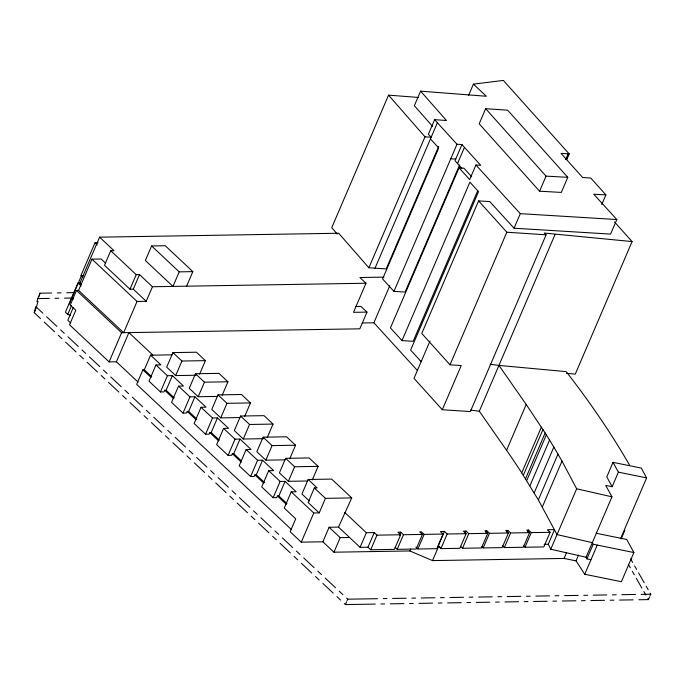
<?xml version="1.0" encoding="UTF-8"?>
<svg xmlns="http://www.w3.org/2000/svg" width="685" height="685" viewBox="0 0 685 685"><rect width="100%" height="100%" fill="white"/><g stroke="black" fill="none" stroke-linecap="round" stroke-linejoin="round"><path stroke-width="1.03" d="M40.543 318.611L34.25 312.702L35.688 306.692M36.879 301.734L38.788 295.894M35.868 308.926L38 301.306M39.191 296.348L39.944 293.197L51.675 293.009M39.251 294.815L39.944 293.197M34.25 312.702L35.406 310.005M80.847 275.755L94.941 242.875L98.058 242.824M81.524 284.438L79.974 282.982L77.927 283.016L65.426 312.18L67.755 314.364L70.384 315.425M69.253 304.097L81.344 275.901L83.39 275.867M76.514 290.44L121.596 332.73L359.822 328.817L366.98 312.112L353.503 312.334L365.97 283.239L152.455 286.741L146.213 301.289L137.043 301.443L123.651 332.704L78.561 290.406L76.514 290.44L70.247 305.056L75.795 310.262L69.553 324.81L109.095 361.903L116.407 361.783L138.105 382.136M79.974 282.982L99.608 237.173L338.681 233.242L368.873 267.767L386.194 268.922L438.683 146.444M67.755 314.364L71.497 305.63M78.561 290.406L91.961 259.153L101.132 258.998L105.567 263.16M73.218 307.642L67.815 320.255L70.564 322.832M99.608 237.173L114.018 250.693L110.73 250.744L104.497 265.292L129.996 289.216L133.284 289.164L146.213 301.289M129.996 289.216L136.229 274.668L139.517 274.608L152.455 286.741M192.845 271.628L165.248 245.735L151.608 245.966L145.366 260.514L172.971 286.407L179.205 271.851L192.845 271.628L186.611 286.184M133.284 289.164L139.517 274.608M109.095 361.903L121.596 332.73M116.407 361.783L128.908 332.61L152.926 355.147M151.702 376.733L144.312 369.797L142.9 369.823L136.666 384.371L291.39 529.514M144.312 369.797L150.58 355.181L172.046 354.83M150.58 355.181L160.924 364.891L155.966 364.968L149.005 381.202L160.461 391.948L164.015 391.888L164.708 390.279L166.112 390.253L174.247 397.882M199.575 374.224L205.397 360.644L196.415 352.218L172.928 352.604L166.686 367.151L175.677 375.585L195.961 375.252M160.461 391.948L167.423 375.714L172.38 375.637L183.469 386.032L178.511 386.117L171.55 402.352L183.006 413.098L186.56 413.038L187.245 411.42L188.658 411.394L196.792 419.023M166.112 390.253L172.38 375.637M175.677 375.585L181.91 361.029L205.397 360.644M222.12 395.373L227.942 381.793L218.952 373.359L195.465 373.745L189.231 388.301L198.213 396.726L217.436 396.409M183.006 413.098L189.968 396.863L194.925 396.778L206.005 407.181L201.047 407.267L194.095 423.493L205.551 434.239L209.096 434.187L209.79 432.569L211.203 432.543L219.328 440.172M188.658 411.394L194.925 396.778M198.213 396.726L204.455 382.179L227.942 381.793M244.656 416.514L250.479 402.934L241.497 394.509L218.01 394.894L211.776 409.442L220.758 417.876L239.973 417.559M205.551 434.239L212.504 418.013L217.462 417.927L228.55 428.33L223.593 428.408L216.631 444.642L228.088 455.388L231.641 455.328L232.335 453.71L233.739 453.693L241.137 460.62M211.203 432.543L217.462 417.927M220.758 417.876L226.992 403.319L250.479 402.934M267.201 437.664L273.024 424.083L264.042 415.658L240.555 416.043L234.313 430.591L243.303 439.017L263.588 438.683M228.088 455.388L235.049 439.153L240.007 439.076L251.095 449.471L246.138 449.557L239.176 465.783L250.633 476.529L254.178 476.477L254.871 474.859L256.284 474.833L264.41 482.463M233.739 453.693L240.007 439.076M418.227 97.441L388.549 95.138L331.728 227.711L337.294 234.065M243.303 439.017L249.537 424.469L273.024 424.083M289.746 458.804L295.569 445.224L286.578 436.799L263.091 437.184L256.858 451.732L265.84 460.166L285.063 459.849M250.633 476.529L257.586 460.303L262.552 460.217L273.632 470.621L268.674 470.698L261.721 486.932L273.178 497.678L276.723 497.618L277.416 496L278.829 495.983L286.955 503.603M468.523 95.54L473.412 84.135L486.35 96.268L420.59 91.148L414.356 105.704L432.552 126.34M256.284 474.833L262.552 460.217M265.84 460.166L272.082 445.61L295.569 445.224M312.283 479.954L318.105 466.374L309.123 457.948L285.636 458.333L279.403 472.881L288.385 481.307L307.599 480.99M368.873 267.767L425 136.812L388.549 95.138M420.59 91.148L446.483 120.517L434.641 119.635L428.408 134.183L431.139 137.283L425 136.812M273.178 497.678L280.131 481.444L285.088 481.367L296.177 491.762L291.219 491.847L284.258 508.073L295.714 518.819L290.175 531.757L301.263 542.16L322.875 541.801L333.955 552.204L409.861 550.954L432.518 560.604L564.072 558.438L576.051 560.878L584.742 574.261L621.381 581.711L633.882 552.538L626.741 539.472L596.25 533.272M375.012 268.237L437.381 122.735L434.641 119.635M278.829 495.983L285.088 481.367M288.385 481.307L294.618 466.759L318.105 466.374M417.353 370.431L373.89 322.772L389.765 285.739M322.875 541.801L329.108 527.253L338.501 527.099L351.739 497.918L331.66 479.089L308.181 479.474L301.939 494.031L309.432 501.052M459.575 165.008L405.118 292.058L393.943 291.373L456.998 144.252L437.381 122.735M308.181 479.474L317.164 487.908L314.338 487.951L308.104 502.499L319.193 512.902L325.426 498.346L351.739 497.918M456.998 144.252L461.947 144.552L455.02 160.727L461.81 168.236M457.537 163.518L464.464 147.352L461.947 144.552M471.665 176.739L463.925 168.185L459.027 167.868L390.424 327.918L401.992 340.608L413.175 341.293L477.728 190.678M485.648 108.684L479.183 123.779L539.583 191.209L561.323 192.416L567.788 177.329L507.645 110.191L485.648 108.684L546.048 176.122L567.788 177.329M301.263 542.16L313.764 512.988L319.193 512.902M464.464 147.352L480.716 165.299L475.921 165.008L469.687 179.556L459.027 167.868M401.992 340.608L469.901 182.176L478.532 191.637L410.623 350.078L421.172 361.646L420.265 360.644M601.738 204.592L605.891 194.891L593.732 194.215L616.825 219.542L610.583 234.09L514.05 228.216L489.775 201.587L478.592 200.902L421.772 333.475L450.011 364.797L461.228 365.533L442.287 409.724L470.364 411.565L546.116 234.809L544.241 233.046L632.084 241.574L575.263 374.147L566.478 373.334M333.955 552.204L340.197 537.648L349.59 537.494M430.009 341.019L414.005 378.351L442.287 409.724M360.087 547.341L366.355 532.724L374.241 532.596L376.964 535.156L400.656 534.762L394.389 549.379L370.705 549.772L367.973 547.212L360.087 547.341L338.501 527.099M367.973 547.212L374.241 532.596M344.315 603.553L345.403 604.572L346.559 601.884M347.021 600.805L347.715 599.187L377.563 598.699M370.705 549.772L376.964 535.156M450.011 364.797L506.831 232.224L478.592 200.902M514.05 228.216L520.292 213.66L475.921 165.008M539.583 191.209L546.048 176.122M399.492 535.088L400.751 532.159L403.474 534.72L422.44 534.411L416.172 549.028L397.214 549.336L395.168 547.418M397.214 549.336L403.474 534.72M565.716 159.554L568.165 153.842M566.23 159.588L568.67 153.877M566.743 159.622L569.184 153.911L503.355 80.428L473.412 84.135M409.861 550.954L410.692 549.01M417.884 548.993L424.152 534.377L443.109 534.069L436.85 548.685L417.884 548.993L415.838 547.075M633.882 552.538L593.176 544.25L592.328 542.64L557.033 534.591L538.341 499.904L520.977 471.691A1225.696 494.621 23.2 0 0 506.575 450.293L479.303 411.223L555.064 234.458M466.134 533.692L447.168 534L444.445 531.44L438.177 546.056L440.909 548.616L459.866 548.308L466.134 533.692L463.403 531.132L466.057 531.089L468.78 533.649L487.746 533.332L481.478 547.949L462.521 548.265L460.474 546.347M432.518 560.604L438.751 546.048L440.164 547.332M440.909 548.616L447.168 534M465.218 533.033L466.057 531.089M462.521 548.265L468.78 533.649M506.575 450.293L526.208 404.484L498.937 365.413L490.083 364.257M485.888 532.699L486.727 530.747L489.458 533.307L508.416 532.999L502.156 547.615L483.19 547.923L481.829 546.647M483.19 547.923L489.458 533.307M521.747 472.89L541.381 427.089M523.314 475.33L542.948 429.529M525.523 478.781L545.157 432.971L526.208 404.484M526.697 480.664L546.33 434.855M507.028 532.348L507.868 530.404L510.599 532.964L529.556 532.647L523.297 547.264L504.331 547.58L502.285 545.654M529.925 485.845L549.558 440.044L545.157 432.971M504.331 547.58L510.599 532.964M534.206 492.892L553.84 447.082L549.558 440.044M538.341 499.904L557.975 454.104L553.84 447.082M527.707 532.014L528.537 530.062L531.269 532.622L550.081 532.313L543.822 546.93L525.001 547.238L523.64 545.954M525.001 547.238L531.269 532.622M542.349 506.9L561.983 461.091L557.975 454.104M590.975 559.713L586.908 558.866L586.06 557.256L550.766 549.207L548.274 544.25L554.533 529.633L547.358 529.753L550.081 532.313M550.766 549.207L576.667 488.782L561.983 461.091M564.072 558.438L566.563 552.615M613.032 462.349L606.79 476.906L612.15 486.71L618.384 472.153L613.032 462.349L641.263 468.095L646.614 477.89L620.747 538.256M576.051 560.878L578.542 555.055M586.06 557.256L611.962 496.839L605.711 485.4L612.15 486.71M586.908 558.866L593.176 544.25M584.742 574.261L597.243 545.097M621.158 538.967L624.84 530.37M638.822 599.752L648.438 599.598L649.594 596.9M650.056 595.822L650.75 594.212L650.159 593.176M383.977 277.125L359.882 277.519L365.97 283.239M57.317 292.915L61.076 292.855M66.71 292.76L74.049 292.641M37.641 298.591L49.371 298.395M55.005 298.3L58.764 298.24M64.407 298.146L72.79 298.009M355.703 306.486L360.884 306.4L366.98 312.112M362.219 322.96L373.89 322.772M400.751 532.159L397.925 532.211L400.656 534.762M444.445 531.44L440.387 531.509L443.109 534.069M486.727 530.747L485.014 530.772L487.746 533.332M507.868 530.404L505.693 530.438L508.416 532.999M528.537 530.062L526.833 530.087L529.556 532.647M544.164 544.318L548.274 544.25M383.198 598.604L386.957 598.544M392.599 598.45L406.222 598.228M411.856 598.133L415.615 598.073M421.258 597.979L434.881 597.757M440.515 597.663L444.274 597.603M449.917 597.508L463.539 597.286M469.174 597.192L472.933 597.132M478.575 597.037L492.198 596.815M497.832 596.721L501.591 596.661M507.234 596.567L520.857 596.344M526.491 596.25L530.25 596.19M535.893 596.096L549.516 595.873M555.15 595.779L558.909 595.719M564.551 595.625L578.174 595.402M583.808 595.308L587.567 595.248M593.21 595.154L606.833 594.931M612.476 594.837L616.226 594.777M621.869 594.683L635.492 594.46M641.134 594.366L650.75 594.212M345.403 604.572L375.252 604.084M380.886 603.99L384.645 603.93M390.287 603.836L403.91 603.613M409.544 603.519L413.303 603.459M418.946 603.365L432.569 603.142M438.203 603.048L441.962 602.988M447.605 602.894L461.228 602.672M466.87 602.577L470.621 602.517M476.263 602.423L489.886 602.201M495.529 602.106L499.288 602.046M504.922 601.952L518.545 601.73M524.188 601.635L527.947 601.576M533.581 601.481L547.204 601.259M552.846 601.165L556.605 601.105M562.239 601.01L575.862 600.788M581.505 600.694L585.264 600.634M590.898 600.539L604.521 600.317M610.164 600.223L613.923 600.163M619.557 600.069L633.18 599.846M450.764 158.809L455.713 159.108M520.292 213.66L616.825 219.542M506.831 232.224L546.116 234.809M569.184 153.911L560.998 153.354L582.627 177.501L590.812 178.066L605.891 194.891M498.937 365.413L566.195 371.63C589.357 401.436 610.857 432.569 629.652 465.321M470.449 410.067L479.303 411.223M618.384 472.153L646.614 477.89M576.667 488.782L611.962 496.839M151.608 245.966L179.205 271.851M424.152 534.377L421.421 531.817L419.708 531.851L422.44 534.411M110.73 250.744L136.229 274.668M94.941 242.875L97.253 245.042M91.961 259.153L137.043 301.443M344.769 512.483L366.355 532.724M172.928 352.604L181.91 361.029M195.465 373.745L204.455 382.179M218.01 394.894L226.992 403.319M240.555 416.043L249.537 424.469M263.091 437.184L272.082 445.61M285.636 458.333L294.618 466.759M314.338 487.951L325.426 498.346M81.344 275.901L82.816 277.288M77.927 283.016L81.027 285.928M155.966 364.968L167.423 375.714M178.511 386.117L189.968 396.863M201.047 407.267L212.504 418.013M223.593 428.408L235.049 439.153M246.138 449.557L257.586 460.303M268.674 470.698L280.131 481.444M291.219 491.847L313.764 512.988M329.108 527.253L340.197 537.648M71.66 297.632L73.209 299.088M142.9 369.823L151.034 377.452M164.708 390.279L173.579 398.593M187.245 411.42L196.115 419.742M209.79 432.569L218.661 440.883M232.335 453.71L241.206 462.032M254.871 474.859L263.742 483.173M277.416 496L286.287 504.323M36.562 307.308L42.855 313.216M46.554 316.684L56.898 326.394M60.597 329.853L64.287 333.321M67.986 336.789L78.33 346.499M82.029 349.966L85.728 353.426M89.418 356.894L99.77 366.603M103.461 370.071L107.16 373.53M110.85 376.998L121.202 386.708M124.893 390.176L128.592 393.644M132.291 397.103L142.634 406.813M146.333 410.281L150.024 413.749M153.723 417.208L164.066 426.918M167.765 430.385L171.456 433.853M175.154 437.321L185.498 447.022M189.197 450.49L192.896 453.958M196.586 457.426L206.939 467.127M210.629 470.595L214.328 474.063M218.018 477.531L228.37 487.232M232.061 490.7L235.76 494.168M239.45 497.635L249.802 507.337M253.493 510.804L257.192 514.272M260.891 517.74L271.234 527.441M274.933 530.909L278.624 534.377M282.323 537.845L292.666 547.546M296.365 551.014L300.056 554.482M303.755 557.95L314.098 567.659M317.797 571.119L321.496 574.587M325.187 578.054L335.539 587.764M339.229 591.223L342.928 594.691M346.619 598.159L347.715 599.187M44.242 322.07L54.586 331.78M58.285 335.248L61.984 338.715M65.674 342.175L76.026 351.884M79.717 355.352L83.416 358.82M87.106 362.288L97.458 371.989M101.149 375.457L104.848 378.925M108.547 382.393L118.89 392.094M122.589 395.562L126.28 399.03M129.979 402.497L140.322 412.199M144.021 415.667L147.712 419.134M151.411 422.602L161.754 432.303M165.453 435.771L169.152 439.239M172.843 442.707L183.195 452.408M186.885 455.876L190.584 459.344M194.275 462.812L204.627 472.522M208.317 475.981L212.016 479.449M215.715 482.916L226.059 492.626M229.758 496.086L233.448 499.553M237.147 503.021L247.49 512.731M251.19 516.199L254.88 519.658M258.579 523.126L268.922 532.836M272.621 536.304L276.312 539.763M280.011 543.231L290.363 552.941M294.053 556.408L297.752 559.876M301.443 563.335L311.795 573.045M315.485 576.513L319.184 579.981M322.875 583.44L333.227 593.15M336.917 596.618L340.616 600.086M430.445 138.901L438.717 147.969L382.59 278.923L393.943 291.373M614.471 221.914L632.084 241.574M630.577 558.866L632.615 562.428M634.601 565.921L636.596 569.415M638.591 572.908L644.174 582.695M646.169 586.189L648.164 589.682M628.273 564.252L630.303 567.814M632.298 571.307L634.293 574.801M636.288 578.294L641.871 588.081M643.866 591.575L645.852 595.068M647.847 598.562L648.438 599.598"/></g></svg>
